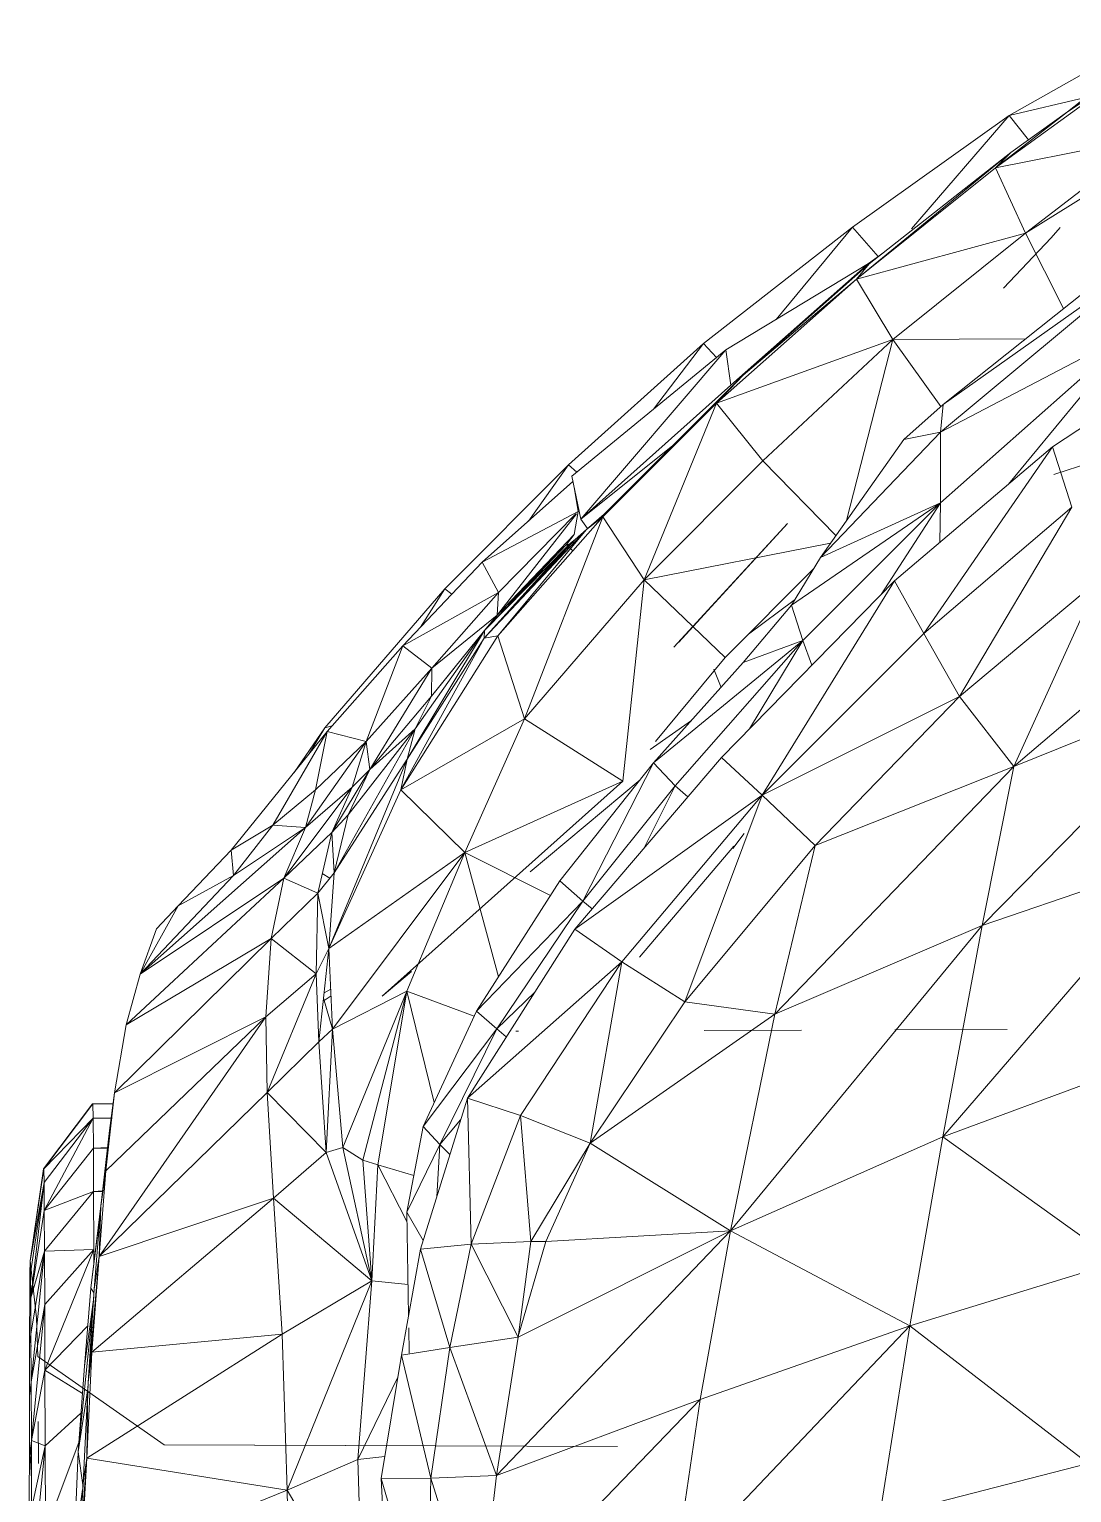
# Model space of a CAD drawing. Header units: inches. Extents: x -10205 to 13964, y -460 to 30702.
# Drawn here: x 90.48 to 106.44, y -300.84 to -278.44 of the extents above; entities that cross this region are included whole.
import ezdxf

# ---------------------------------------------------------------- set-up
doc = ezdxf.new("R2010")
doc.units = ezdxf.units.IN
doc.header["$MEASUREMENT"] = 0
for name, color, linetype, lineweight in [('0-1', 7, 'Continuous', 5), ('0-2', 8, 'Continuous', 9), ('G-IMPT-2', 254, 'Continuous', 9), ('G-IMPT-4', 53, 'Continuous', 9), ('G-IMPT-5', 50, 'Continuous', 9), ('G-IMPT-6', 7, 'Continuous', 9)]:
    doc.layers.add(name, color=color, linetype=linetype, lineweight=lineweight)

# ---------------------------------------------------------------- blocks, each defined once
blk = doc.blocks.new('Land_Rover_Evoque_-_SUV_Car_Vehicle_Automobile_13067 - Land Rover EVOQUE_dwg-1230547-SITE PLAN - CAD FILE')
at = {"layer": 'G-IMPT-2'}
for p, q in [((-0.57702, 2.45753), (-0.51766, 2.49105)), ((-0.57702, 2.45753), (-0.54735, 2.46457)), ((-0.63786, 2.41423), (-0.57702, 2.45753)), ((-0.61498, 2.4135), (-0.57702, 2.45753)), ((-0.57702, 2.45753), (-0.56958, 2.44809)), ((-0.69574, 2.36898), (-0.63786, 2.41423)), ((-0.66751, 2.37838), (-0.63786, 2.41423)), ((-0.63786, 2.41423), (-0.62794, 2.40276)), ((-0.56014, 2.32888), (-0.49655, 2.37113)), ((-0.74822, 2.32181), (-0.69574, 2.36898)), ((-0.71522, 2.34344), (-0.69574, 2.36898)), ((-0.69574, 2.36898), (-0.69073, 2.36355)), ((-0.62153, 2.27681), (-0.56014, 2.32888)), ((-0.74822, 2.32181), (-0.79627, 2.2737)), ((-0.76384, 2.29994), (-0.74822, 2.32181)), ((-0.74503, 2.31896), (-0.74822, 2.32181)), ((-0.66313, 2.29914), (-0.70727, 2.25103)), ((-0.66313, 2.29914), (-0.70532, 2.25297)), ((-0.68737, 2.24708), (-0.65317, 2.28133)), ((-0.6888, 2.20816), (-0.62153, 2.27681)), ((-0.79627, 2.2737), (-0.84286, 2.21971)), ((-0.79627, 2.2737), (-0.80577, 2.2588)), ((-0.79357, 2.2716), (-0.79627, 2.2737)), ((-0.66055, 2.26924), (-0.67833, 2.25614)), ((-0.71441, 2.21435), (-0.68737, 2.24708)), ((-0.68896, 2.23541), (-0.69176, 2.24247)), ((-0.85483, 2.20242), (-0.84286, 2.21971)), ((-0.84882, 2.20986), (-0.84286, 2.21971)), ((-0.84009, 2.22046), (-0.84286, 2.21971)), ((-0.70047, 2.22256), (-0.71653, 2.21125)), ((-0.74578, 2.14151), (-0.6888, 2.20816)), ((-0.82063, 2.11553), (-0.72709, 2.199)), ((-0.76313, 2.16374), (-0.72045, 2.19952)), ((-0.67999, 2.17866), (-0.6844, 2.1728)), ((-0.68394, 2.17375), (-0.72069, 2.13059)), ((-0.841, 2.16126), (-0.8439, 2.16316)), ((-0.72069, 2.13059), (-0.70895, 2.1443)), ((-0.78754, 2.07588), (-0.74578, 2.14151)), ((-0.82063, 2.11553), (-0.80926, 2.12506)), ((-0.84059, 2.11822), (-0.84318, 2.1168)), ((-0.84047, 2.11562), (-0.84316, 2.11382)), ((-0.76769, 2.10184), (-0.76871, 2.10186)), ((-0.65776, 2.10227), (-0.69558, 2.10212)), ((-0.57775, 2.10256), (-0.62146, 2.1024)), ((-0.80572, 2.01716), (-0.78754, 2.07588)), ((-0.95215, 2.04837), (-0.93311, 2.07372)), ((-0.93311, 2.07372), (-0.95208, 2.04837)), ((-0.95208, 2.04837), (-0.933, 2.07372)), ((-0.93311, 2.07372), (-0.933, 2.07372)), ((-0.933, 2.07372), (-0.92507, 2.07369)), ((-0.933, 2.07372), (-0.9329, 2.0681)), ((-0.95208, 2.04837), (-0.9329, 2.0681)), ((-0.95198, 2.04304), (-0.9329, 2.0681)), ((-0.95189, 2.03226), (-0.9329, 2.0681)), ((-0.9329, 2.0681), (-0.92569, 2.06827)), ((-0.9329, 2.0681), (-0.93281, 2.0564)), ((-0.9329, 2.0681), (-0.92571, 2.06807)), ((-0.93383, 2.00205), (-0.92652, 2.06174)), ((-0.92911, 2.04003), (-0.92652, 2.06174)), ((-0.92652, 2.06174), (-0.92887, 2.04175)), ((-0.95189, 2.03226), (-0.93281, 2.0564)), ((-0.93281, 2.0564), (-0.92712, 2.0567)), ((-0.93281, 2.0564), (-0.93272, 2.03955)), ((-0.93281, 2.0564), (-0.92716, 2.05638)), ((-0.95215, 2.04837), (-0.95741, 2.01272)), ((-0.95215, 2.04837), (-0.95733, 2.01272)), ((-0.95733, 2.01272), (-0.95208, 2.04837)), ((-0.95208, 2.04837), (-0.95198, 2.04304)), ((-0.95733, 2.01272), (-0.95198, 2.04304)), ((-0.95198, 2.04304), (-0.95725, 2.00785)), ((-0.95198, 2.04304), (-0.95716, 1.99835)), ((-0.95198, 2.04304), (-0.95189, 2.03226)), ((-0.95189, 2.03226), (-0.93272, 2.03955)), ((-0.9518, 2.01641), (-0.93272, 2.03955)), ((-0.93272, 2.03955), (-0.92914, 2.03983)), ((-0.93272, 2.03955), (-0.93262, 2.01706)), ((-0.93272, 2.03955), (-0.92918, 2.03954)), ((-0.95716, 1.99835), (-0.95189, 2.03226)), ((-0.95189, 2.03226), (-0.9518, 2.01641)), ((-0.93383, 2.00205), (-0.93027, 2.02998)), ((-0.95747, 2.00781), (-0.95741, 2.01272)), ((-0.95683, 2.01611), (-0.95741, 2.01272)), ((-0.95499, 1.99049), (-0.95733, 2.01272)), ((-0.95733, 2.01272), (-0.95725, 2.00785)), ((-0.95716, 1.99835), (-0.9518, 2.01641)), ((-0.9518, 2.01641), (-0.95709, 1.98418)), ((-0.9518, 2.01641), (-0.957, 1.96561)), ((-0.9518, 2.01641), (-0.93262, 2.01706)), ((-0.9518, 2.01641), (-0.95173, 1.99565)), ((-0.93262, 2.01706), (-0.95173, 1.99565)), ((-0.93262, 2.01706), (-0.95163, 1.97024)), ((-0.93262, 2.01706), (-0.9326, 2.0118)), ((-0.8131, 1.97609), (-0.80572, 2.01716)), ((-0.95747, 2.00781), (-0.95755, 1.9983)), ((-0.95747, 2.00781), (-0.95722, 2.00446)), ((-0.95725, 2.00785), (-0.95716, 1.99835)), ((-0.93383, 2.00205), (-0.93629, 1.97174)), ((-0.93383, 2.00205), (-0.93246, 2.00006)), ((-0.95755, 1.9983), (-0.95761, 1.9841)), ((-0.95714, 1.99459), (-0.95755, 1.9983)), ((-0.95755, 1.9983), (-0.95713, 1.99191)), ((-0.95716, 1.99835), (-0.95709, 1.98418)), ((-0.95173, 1.99565), (-0.957, 1.96561)), ((-0.95173, 1.99565), (-0.95692, 1.9429)), ((-0.95173, 1.99565), (-0.95163, 1.97024)), ((-0.93877, 1.93847), (-0.93277, 1.99705)), ((-0.93629, 1.97174), (-0.93267, 1.99851)), ((-0.95761, 1.9841), (-0.95766, 1.96554)), ((-0.95761, 1.9841), (-0.95706, 1.97943)), ((-0.95709, 1.98418), (-0.957, 1.96561)), ((-0.95163, 1.97024), (-0.93502, 1.98738)), ((-0.821, 1.92815), (-0.8131, 1.97609)), ((-0.95163, 1.97024), (-0.95692, 1.9429)), ((-0.95163, 1.97024), (-0.93708, 1.96113)), ((-0.95163, 1.97024), (-0.95155, 1.9408)), ((-0.93629, 1.97174), (-0.93877, 1.93847)), ((-0.93448, 1.97018), (-0.93467, 1.96733)), ((-0.95771, 1.94282), (-0.95766, 1.96554)), ((-0.95698, 1.96009), (-0.95766, 1.96554)), ((-0.957, 1.96561), (-0.95692, 1.9429)), ((-0.93877, 1.93847), (-0.93491, 1.96386)), ((-0.93765, 1.95347), (-0.95155, 1.9408)), ((-0.95771, 1.94282), (-0.95775, 1.91629)), ((-0.95691, 1.93695), (-0.95771, 1.94282)), ((-0.95771, 1.94282), (-0.95688, 1.92789)), ((-0.95692, 1.9429), (-0.95684, 1.91638)), ((-0.95155, 1.9408), (-0.95692, 1.9429)), ((-0.95155, 1.9408), (-0.95684, 1.91638)), ((-0.95155, 1.9408), (-0.95678, 1.88658)), ((-0.95155, 1.9408), (-0.95146, 1.90756)), ((-0.9385, 1.94207), (-0.95146, 1.90756)), ((-0.93877, 1.93847), (-0.94023, 1.90227)), ((-0.93877, 1.93847), (-0.93686, 1.92473)), ((-0.81754, 1.86267), (-0.821, 1.92815)), ((-0.94023, 1.90227), (-0.937, 1.92379))]:
    blk.add_line(p, q, dxfattribs=at)
at = {"layer": 'G-IMPT-4'}
for p, q in [((-0.52793, 2.47664), (-0.58239, 2.43726)), ((-0.55435, 2.45896), (-0.52793, 2.47664)), ((-0.54454, 2.46682), (-0.55435, 2.45896)), ((-0.55435, 2.45896), (-0.58239, 2.43726)), ((-0.55435, 2.45896), (-0.57644, 2.44319)), ((-0.58239, 2.43726), (-0.52209, 2.44924)), ((-0.57067, 2.41188), (-0.52209, 2.44924)), ((-0.57644, 2.44319), (-0.63634, 2.394)), ((-0.57644, 2.44319), (-0.63138, 2.39993)), ((-0.57644, 2.44319), (-0.58239, 2.43726)), ((-0.57067, 2.41188), (-0.52013, 2.4434)), ((-0.58239, 2.43726), (-0.63634, 2.394)), ((-0.58239, 2.43726), (-0.57067, 2.41188)), ((-0.63634, 2.394), (-0.57067, 2.41188)), ((-0.62217, 2.37056), (-0.57067, 2.41188)), ((-0.57067, 2.41188), (-0.55591, 2.38259)), ((-0.55721, 2.41403), (-0.56066, 2.41006)), ((-0.56066, 2.41006), (-0.57927, 2.39046)), ((-0.63138, 2.39993), (-0.68043, 2.35669)), ((-0.63138, 2.39993), (-0.63634, 2.394)), ((-0.63163, 2.40007), (-0.62614, 2.40408)), ((-0.63634, 2.394), (-0.69078, 2.34585)), ((-0.68043, 2.35669), (-0.63634, 2.394)), ((-0.63634, 2.394), (-0.62217, 2.37056)), ((-0.69078, 2.34585), (-0.62217, 2.37056)), ((-0.62217, 2.37056), (-0.67271, 2.32339)), ((-0.62217, 2.37056), (-0.64019, 2.30031)), ((-0.62217, 2.37056), (-0.57072, 2.37081)), ((-0.62217, 2.37056), (-0.60357, 2.34459)), ((-0.49655, 2.37113), (-0.56014, 2.32888)), ((-0.68043, 2.35669), (-0.73439, 2.30266)), ((-0.68043, 2.35669), (-0.69078, 2.34585)), ((-0.69078, 2.34585), (-0.73493, 2.30165)), ((-0.73439, 2.30266), (-0.69078, 2.34585)), ((-0.69078, 2.34585), (-0.71879, 2.27725)), ((-0.69078, 2.34585), (-0.67271, 2.32339)), ((-0.56014, 2.32888), (-0.62153, 2.27681)), ((-0.6102, 2.25632), (-0.56014, 2.32888)), ((-0.55273, 2.30539), (-0.56014, 2.32888)), ((-0.52586, 2.32902), (-0.55972, 2.31813)), ((-0.52586, 2.32902), (-0.55972, 2.31813)), ((-0.67271, 2.32339), (-0.71879, 2.27725)), ((-0.67271, 2.32339), (-0.64436, 2.29442)), ((-0.74649, 2.31539), (-0.78174, 2.28401)), ((-0.74449, 2.30369), (-0.74603, 2.31312)), ((-0.74449, 2.30369), (-0.78174, 2.28401)), ((-0.74517, 2.30282), (-0.77593, 2.26344)), ((-0.74535, 2.30282), (-0.77539, 2.27228)), ((-0.74601, 2.29486), (-0.74449, 2.30369)), ((-0.73439, 2.30266), (-0.74124, 2.29677)), ((-0.73439, 2.30266), (-0.73493, 2.30165)), ((-0.55273, 2.30539), (-0.6102, 2.25632)), ((-0.59639, 2.2319), (-0.55273, 2.30539)), ((-0.74124, 2.29677), (-0.78097, 2.25454)), ((-0.73493, 2.30165), (-0.77563, 2.25551)), ((-0.74124, 2.29677), (-0.77563, 2.25551)), ((-0.73493, 2.30165), (-0.76539, 2.22325)), ((-0.74565, 2.29281), (-0.74124, 2.29677)), ((-0.74124, 2.29677), (-0.73493, 2.30165)), ((-0.73493, 2.30165), (-0.71879, 2.27725)), ((-0.74565, 2.29281), (-0.78097, 2.25454)), ((-0.74601, 2.29486), (-0.77593, 2.26344)), ((-0.74903, 2.2909), (-0.74601, 2.29486)), ((-0.74809, 2.29087), (-0.74565, 2.29281)), ((-0.71879, 2.27725), (-0.64647, 2.29144)), ((-0.74809, 2.29087), (-0.78097, 2.25454)), ((-0.74903, 2.2909), (-0.78092, 2.25753)), ((-0.74855, 2.29041), (-0.78092, 2.25753)), ((-0.74903, 2.2909), (-0.77593, 2.26344)), ((-0.74809, 2.29087), (-0.74903, 2.2909)), ((-0.74903, 2.2909), (-0.7466, 2.28841)), ((-0.81263, 2.25161), (-0.78174, 2.28401)), ((-0.78174, 2.28401), (-0.77539, 2.27228)), ((-0.65317, 2.28133), (-0.68737, 2.24708)), ((-0.57528, 2.20463), (-0.48443, 2.28216)), ((-0.71879, 2.27725), (-0.76539, 2.22325)), ((-0.71879, 2.27725), (-0.72709, 2.199)), ((-0.71879, 2.27725), (-0.68737, 2.24708)), ((-0.62153, 2.27681), (-0.6888, 2.20816)), ((-0.62153, 2.27681), (-0.67305, 2.19355)), ((-0.6102, 2.25632), (-0.62153, 2.27681)), ((-0.59639, 2.2319), (-0.54238, 2.27709)), ((-0.57528, 2.20463), (-0.54238, 2.27709)), ((-0.81263, 2.25161), (-0.77539, 2.27228)), ((-0.80139, 2.24283), (-0.77539, 2.27228)), ((-0.77593, 2.26344), (-0.77539, 2.27228)), ((-0.80139, 2.24283), (-0.77593, 2.26344)), ((-0.78092, 2.25753), (-0.77593, 2.26344)), ((-0.81086, 2.20749), (-0.78092, 2.25753)), ((-0.80787, 2.21928), (-0.78092, 2.25753)), ((-0.80141, 2.23205), (-0.78092, 2.25753)), ((-0.78097, 2.25454), (-0.78092, 2.25753)), ((-0.81263, 2.25161), (-0.84205, 2.21824)), ((-0.82689, 2.21434), (-0.81263, 2.25161)), ((-0.77563, 2.25551), (-0.81338, 2.19567)), ((-0.78097, 2.25454), (-0.81283, 2.19666)), ((-0.81263, 2.25161), (-0.80139, 2.24283)), ((-0.78097, 2.25454), (-0.81086, 2.20749)), ((-0.77563, 2.25551), (-0.78097, 2.25454)), ((-0.77563, 2.25551), (-0.76539, 2.22325)), ((-0.6102, 2.25632), (-0.67305, 2.19355)), ((-0.59639, 2.2319), (-0.6102, 2.25632)), ((-0.68737, 2.24708), (-0.71441, 2.21435)), ((-0.82689, 2.21434), (-0.80139, 2.24283)), ((-0.82544, 2.20359), (-0.80139, 2.24283)), ((-0.80141, 2.23205), (-0.79261, 2.24289)), ((-0.80141, 2.23205), (-0.80139, 2.24283)), ((-0.49475, 2.23717), (-0.58757, 2.14299)), ((-0.57528, 2.20463), (-0.49475, 2.23717)), ((-0.82544, 2.20359), (-0.80141, 2.23205)), ((-0.80787, 2.21928), (-0.80141, 2.23205)), ((-0.59639, 2.2319), (-0.67305, 2.19355)), ((-0.65238, 2.17407), (-0.59639, 2.2319)), ((-0.57528, 2.20463), (-0.59639, 2.2319)), ((-0.81338, 2.19567), (-0.76539, 2.22325)), ((-0.76539, 2.22325), (-0.78847, 2.17128)), ((-0.76539, 2.22325), (-0.72709, 2.199)), ((-0.84205, 2.21824), (-0.87931, 2.17213)), ((-0.84205, 2.21824), (-0.86313, 2.18195)), ((-0.84205, 2.21824), (-0.84649, 2.19569)), ((-0.82689, 2.21434), (-0.84205, 2.21824)), ((-0.8393, 2.16335), (-0.80787, 2.21928)), ((-0.83383, 2.18591), (-0.80787, 2.21928)), ((-0.82544, 2.20359), (-0.80787, 2.21928)), ((-0.81086, 2.20749), (-0.80787, 2.21928)), ((-0.85044, 2.18098), (-0.82689, 2.21434)), ((-0.82689, 2.21434), (-0.84649, 2.19569)), ((-0.8323, 2.19672), (-0.82689, 2.21434)), ((-0.82689, 2.21434), (-0.82544, 2.20359)), ((-0.8413, 2.134), (-0.81086, 2.20749)), ((-0.8393, 2.16335), (-0.81086, 2.20749)), ((-0.81338, 2.19567), (-0.81086, 2.20749)), ((-0.6888, 2.20816), (-0.74578, 2.14151)), ((-0.67305, 2.19355), (-0.6888, 2.20816)), ((-0.84022, 2.17903), (-0.82544, 2.20359)), ((-0.82544, 2.20359), (-0.83383, 2.18591)), ((-0.8323, 2.19672), (-0.82544, 2.20359)), ((-0.6681, 2.10852), (-0.57528, 2.20463)), ((-0.65238, 2.17407), (-0.57528, 2.20463)), ((-0.57528, 2.20463), (-0.58757, 2.14299)), ((-0.86313, 2.18195), (-0.84649, 2.19569)), ((-0.85885, 2.16135), (-0.8323, 2.19672)), ((-0.8323, 2.19672), (-0.85044, 2.18098)), ((-0.85044, 2.18098), (-0.84649, 2.19569)), ((-0.8413, 2.134), (-0.81338, 2.19567)), ((-0.84022, 2.17903), (-0.8323, 2.19672)), ((-0.81338, 2.19567), (-0.78847, 2.17128)), ((-0.78847, 2.17128), (-0.72709, 2.199)), ((-0.67305, 2.19355), (-0.74578, 2.14151)), ((-0.67305, 2.19355), (-0.72757, 2.12884)), ((-0.70298, 2.11328), (-0.67305, 2.19355)), ((-0.65238, 2.17407), (-0.67305, 2.19355)), ((-0.84022, 2.17903), (-0.83383, 2.18591)), ((-0.8393, 2.16335), (-0.83383, 2.18591)), ((-0.85044, 2.18098), (-0.91467, 2.12402)), ((-0.87931, 2.17213), (-0.86313, 2.18195)), ((-0.87837, 2.16231), (-0.86313, 2.18195)), ((-0.85044, 2.18098), (-0.87837, 2.16231)), ((-0.85044, 2.18098), (-0.86313, 2.18195)), ((-0.85885, 2.16135), (-0.85044, 2.18098)), ((-0.85885, 2.16135), (-0.84022, 2.17903)), ((-0.84567, 2.15553), (-0.84022, 2.17903)), ((-0.84022, 2.17903), (-0.8393, 2.16335)), ((-0.89991, 2.15051), (-0.87931, 2.17213)), ((-0.87931, 2.17213), (-0.87837, 2.16231)), ((-0.70298, 2.11328), (-0.65238, 2.17407)), ((-0.6681, 2.10852), (-0.65238, 2.17407)), ((-0.8413, 2.134), (-0.78847, 2.17128)), ((-0.83988, 2.10266), (-0.78847, 2.17128)), ((-0.78847, 2.17128), (-0.81102, 2.11741)), ((-0.78847, 2.17128), (-0.75527, 2.15455)), ((-0.78847, 2.17128), (-0.77545, 2.12303)), ((-0.6028, 2.06083), (-0.50899, 2.16968)), ((-0.58757, 2.14299), (-0.50899, 2.16968)), ((-0.92013, 2.1044), (-0.85885, 2.16135)), ((-0.91467, 2.12402), (-0.87837, 2.16231)), ((-0.85885, 2.16135), (-0.91467, 2.12402)), ((-0.89991, 2.15051), (-0.87837, 2.16231)), ((-0.8638, 2.13785), (-0.85885, 2.16135)), ((-0.84567, 2.15553), (-0.85885, 2.16135)), ((-0.84567, 2.15553), (-0.8393, 2.16335)), ((-0.8413, 2.134), (-0.8393, 2.16335)), ((-0.8638, 2.13785), (-0.84567, 2.15553)), ((-0.84621, 2.1242), (-0.84567, 2.15553)), ((-0.84567, 2.15553), (-0.8413, 2.134)), ((-0.89991, 2.15051), (-0.91467, 2.12402)), ((-0.90825, 2.14165), (-0.89991, 2.15051)), ((-0.92458, 2.07795), (-0.8638, 2.13785)), ((-0.8638, 2.13785), (-0.92013, 2.1044)), ((-0.90825, 2.14165), (-0.91467, 2.12402)), ((-0.86582, 2.10748), (-0.8638, 2.13785)), ((-0.8638, 2.13785), (-0.84621, 2.1242)), ((-0.78754, 2.07588), (-0.74578, 2.14151)), ((-0.74578, 2.14151), (-0.72757, 2.12884)), ((-0.68531, 2.02438), (-0.58757, 2.14299)), ((-0.6681, 2.10852), (-0.58757, 2.14299)), ((-0.58757, 2.14299), (-0.6028, 2.06083)), ((-0.84621, 2.1242), (-0.8413, 2.134)), ((-0.84525, 2.09777), (-0.8413, 2.134)), ((-0.8413, 2.134), (-0.83988, 2.10266)), ((-0.78754, 2.07588), (-0.72757, 2.12884)), ((-0.76686, 2.06907), (-0.72757, 2.12884)), ((-0.7398, 2.05838), (-0.72757, 2.12884)), ((-0.70298, 2.11328), (-0.72757, 2.12884)), ((-0.92013, 2.1044), (-0.91467, 2.12402)), ((-0.86582, 2.10748), (-0.84621, 2.1242)), ((-0.86535, 2.07812), (-0.84621, 2.1242)), ((-0.84525, 2.09777), (-0.84621, 2.1242)), ((-0.84525, 2.09777), (-0.84621, 2.1242)), ((-0.83988, 2.10266), (-0.81102, 2.11741)), ((-0.83597, 2.05672), (-0.81102, 2.11741)), ((-0.81102, 2.11741), (-0.82815, 2.05183)), ((-0.81102, 2.11741), (-0.82226, 2.04991)), ((-0.81102, 2.11741), (-0.78494, 2.10766)), ((-0.81102, 2.11741), (-0.80039, 2.07413)), ((-0.84341, 2.11467), (-0.83988, 2.10266)), ((-0.7398, 2.05838), (-0.70298, 2.11328)), ((-0.6681, 2.10852), (-0.70298, 2.11328)), ((-0.93053, 2.0143), (-0.86582, 2.10748)), ((-0.86582, 2.10748), (-0.92805, 2.04758)), ((-0.86582, 2.10748), (-0.92458, 2.07795)), ((-0.92458, 2.07795), (-0.92013, 2.1044)), ((-0.86535, 2.07812), (-0.86582, 2.10748)), ((-0.7398, 2.05838), (-0.6681, 2.10852)), ((-0.68531, 2.02438), (-0.6681, 2.10852)), ((-0.86535, 2.07812), (-0.84525, 2.09777)), ((-0.84525, 2.09777), (-0.83988, 2.10266)), ((-0.84233, 2.05472), (-0.84525, 2.09777)), ((-0.84233, 2.05472), (-0.83988, 2.10266)), ((-0.83988, 2.10266), (-0.83597, 2.05672)), ((-0.6028, 2.06083), (-0.52276, 2.09046)), ((-0.93053, 2.0143), (-0.86535, 2.07812)), ((-0.92458, 2.07795), (-0.92997, 2.03389)), ((-0.92805, 2.04758), (-0.92458, 2.07795)), ((-0.92458, 2.07795), (-0.92652, 2.06329)), ((-0.86291, 2.03703), (-0.86535, 2.07812)), ((-0.84233, 2.05472), (-0.86535, 2.07812)), ((-0.80572, 2.01716), (-0.78754, 2.07588)), ((-0.78603, 2.01915), (-0.78754, 2.07588)), ((-0.78754, 2.07588), (-0.76686, 2.06907)), ((-0.92652, 2.06329), (-0.92571, 2.06808)), ((-0.78603, 2.01915), (-0.76686, 2.06907)), ((-0.7398, 2.05838), (-0.76686, 2.06907)), ((-0.76291, 2.0202), (-0.76686, 2.06907)), ((-0.92997, 2.03389), (-0.92652, 2.06329)), ((-0.7398, 2.05838), (-0.76291, 2.0202)), ((-0.75701, 2.02022), (-0.7398, 2.05838)), ((-0.68531, 2.02438), (-0.7398, 2.05838)), ((-0.68531, 2.02438), (-0.6028, 2.06083)), ((-0.6028, 2.06083), (-0.61559, 1.98745)), ((-0.6028, 2.06083), (-0.53507, 2.01218)), ((-0.86291, 2.03703), (-0.84233, 2.05472)), ((-0.84233, 2.05472), (-0.83597, 2.05672)), ((-0.8247, 2.00493), (-0.84233, 2.05472)), ((-0.8247, 2.00493), (-0.83597, 2.05672)), ((-0.83597, 2.05672), (-0.82815, 2.05183)), ((-0.93053, 2.0143), (-0.92805, 2.04758)), ((-0.92805, 2.04758), (-0.92997, 2.03389)), ((-0.8247, 2.00493), (-0.82815, 2.05183)), ((-0.82815, 2.05183), (-0.82226, 2.04991)), ((-0.8247, 2.00493), (-0.82226, 2.04991)), ((-0.811, 2.02799), (-0.82226, 2.04991)), ((-0.80832, 2.04588), (-0.82226, 2.04991)), ((-0.86291, 2.03703), (-0.93347, 1.97715)), ((-0.86291, 2.03703), (-0.93053, 2.0143)), ((-0.8247, 2.00493), (-0.86291, 2.03703)), ((-0.85949, 1.98424), (-0.86291, 2.03703)), ((-0.93246, 2.00161), (-0.92997, 2.03389)), ((-0.93053, 2.0143), (-0.92997, 2.03389)), ((-0.77619, 1.92926), (-0.68531, 2.02438)), ((-0.68531, 2.02438), (-0.76783, 1.98303)), ((-0.68531, 2.02438), (-0.75701, 2.02022)), ((-0.6971, 1.95886), (-0.68531, 2.02438)), ((-0.68531, 2.02438), (-0.61559, 1.98745)), ((-0.78603, 2.01915), (-0.80572, 2.01716)), ((-0.79439, 1.97907), (-0.78603, 2.01915)), ((-0.76291, 2.0202), (-0.78603, 2.01915)), ((-0.76783, 1.98303), (-0.78603, 2.01915)), ((-0.76783, 1.98303), (-0.76291, 2.0202)), ((-0.76749, 1.9842), (-0.75701, 2.02022)), ((-0.75701, 2.02022), (-0.76291, 2.0202)), ((-0.93053, 2.0143), (-0.93491, 1.9654)), ((-0.93347, 1.97715), (-0.93053, 2.0143)), ((-0.93053, 2.0143), (-0.93246, 2.00161)), ((-0.8131, 1.97609), (-0.80572, 2.01716)), ((-0.79439, 1.97907), (-0.80572, 2.01716)), ((-0.53507, 2.01218), (-0.61559, 1.98745)), ((-0.93491, 1.9654), (-0.93246, 2.00161)), ((-0.8247, 2.00493), (-0.85949, 1.98424)), ((-0.8247, 2.00493), (-0.85751, 1.92363)), ((-0.83008, 1.93548), (-0.8247, 2.00493)), ((-0.8247, 2.00493), (-0.81057, 2.00345)), ((-0.95447, 1.97557), (-0.95499, 1.99049)), ((-0.85949, 1.98424), (-0.93542, 1.93607)), ((-0.85949, 1.98424), (-0.93347, 1.97715)), ((-0.85751, 1.92363), (-0.85949, 1.98424)), ((-0.70696, 1.89138), (-0.61559, 1.98745)), ((-0.6971, 1.95886), (-0.61559, 1.98745)), ((-0.61559, 1.98745), (-0.62742, 1.91315)), ((-0.61559, 1.98745), (-0.54638, 1.93395)), ((-0.79439, 1.97907), (-0.8131, 1.97609)), ((-0.80178, 1.92821), (-0.79439, 1.97907)), ((-0.76783, 1.98303), (-0.79439, 1.97907)), ((-0.77619, 1.92926), (-0.79439, 1.97907)), ((-0.77619, 1.92926), (-0.76783, 1.98303)), ((-0.90538, 1.9412), (-0.95447, 1.97557)), ((-0.93542, 1.93607), (-0.93347, 1.97715)), ((-0.93347, 1.97715), (-0.93491, 1.9654)), ((-0.821, 1.92815), (-0.8131, 1.97609)), ((-0.80178, 1.92821), (-0.8131, 1.97609)), ((-0.83008, 1.93548), (-0.81452, 1.96752)), ((-0.93686, 1.92628), (-0.93491, 1.9654)), ((-0.93542, 1.93607), (-0.93493, 1.96386)), ((-0.6971, 1.95886), (-0.7831, 1.86959)), ((-0.6971, 1.95886), (-0.77619, 1.92926)), ((-0.6971, 1.95886), (-0.70696, 1.89138)), ((-0.95427, 1.95032), (-0.9542, 1.93394)), ((-0.72922, 1.94054), (-0.90544, 1.94117)), ((-0.90538, 1.9412), (-0.72922, 1.94054)), ((-0.93542, 1.93607), (-0.9393, 1.88326)), ((-0.93787, 1.89105), (-0.93542, 1.93607)), ((-0.93542, 1.93607), (-0.93686, 1.92628)), ((-0.85751, 1.92363), (-0.93542, 1.93607)), ((-0.83008, 1.93548), (-0.85751, 1.92363)), ((-0.83008, 1.93548), (-0.81959, 1.93669)), ((-0.82809, 1.8739), (-0.83008, 1.93548)), ((-0.62742, 1.91315), (-0.54638, 1.93395)), ((-0.80178, 1.92821), (-0.821, 1.92815)), ((-0.81754, 1.86267), (-0.821, 1.92815)), ((-0.80276, 1.86564), (-0.821, 1.92815)), ((-0.80276, 1.86564), (-0.80178, 1.92821)), ((-0.77619, 1.92926), (-0.80178, 1.92821)), ((-0.7831, 1.86959), (-0.80178, 1.92821)), ((-0.77619, 1.92926), (-0.7831, 1.86959)), ((-0.9393, 1.88326), (-0.93686, 1.92628)), ((-0.85751, 1.92363), (-0.93787, 1.89105)), ((-0.82809, 1.8739), (-0.85751, 1.92363)), ((-0.85652, 1.86692), (-0.85751, 1.92363))]:
    blk.add_line(p, q, dxfattribs=at)
at = {"layer": 'G-IMPT-5'}
for p, q in [((-0.74691, 2.31742), (-0.74351, 2.30077)), ((-0.74351, 2.30077), (-0.7408, 2.29715))]:
    blk.add_line(p, q, dxfattribs=at)
at = {"layer": 'G-IMPT-6'}
for p, q in [((-0.60274, 2.34533), (-0.51971, 2.41139)), ((-0.68707, 2.36655), (-0.63163, 2.40008)), ((-0.68515, 2.35287), (-0.63163, 2.40008)), ((-0.52314, 2.4016), (-0.60369, 2.33457)), ((-0.52314, 2.4016), (-0.60274, 2.34533)), ((-0.528, 2.37423), (-0.60369, 2.33457)), ((-0.528, 2.37423), (-0.60365, 2.30717)), ((-0.528, 2.37423), (-0.57731, 2.31432)), ((-0.68707, 2.36655), (-0.74691, 2.31742)), ((-0.74351, 2.30077), (-0.68707, 2.36655)), ((-0.68515, 2.35287), (-0.68707, 2.36655)), ((-0.74351, 2.30077), (-0.68515, 2.35287)), ((-0.60274, 2.34533), (-0.61795, 2.33172)), ((-0.60369, 2.33457), (-0.60274, 2.34533)), ((-0.60369, 2.33457), (-0.65037, 2.28594)), ((-0.61795, 2.33172), (-0.65037, 2.28594)), ((-0.60369, 2.33457), (-0.61795, 2.33172)), ((-0.60369, 2.33457), (-0.60365, 2.30717)), ((-0.70771, 2.32938), (-0.74351, 2.30077)), ((-0.74351, 2.30077), (-0.74691, 2.31742)), ((-0.60365, 2.30717), (-0.66166, 2.26742)), ((-0.60365, 2.30717), (-0.65723, 2.2537)), ((-0.60365, 2.30717), (-0.65037, 2.28594)), ((-0.60365, 2.30717), (-0.62674, 2.2715)), ((-0.60365, 2.30717), (-0.60394, 2.29173)), ((-0.7408, 2.29715), (-0.74351, 2.30077)), ((-0.65037, 2.28594), (-0.66166, 2.26742)), ((-0.66166, 2.26742), (-0.68034, 2.24503)), ((-0.65723, 2.2537), (-0.66166, 2.26742)), ((-0.65723, 2.2537), (-0.71522, 2.2061)), ((-0.65723, 2.2537), (-0.70685, 2.19724)), ((-0.65723, 2.2537), (-0.68034, 2.24503)), ((-0.65723, 2.2537), (-0.67792, 2.21927)), ((-0.65365, 2.24404), (-0.65723, 2.2537)), ((-0.68034, 2.24503), (-0.71522, 2.2061)), ((-0.71522, 2.2061), (-0.75157, 2.16033)), ((-0.71522, 2.2061), (-0.74272, 2.15244)), ((-0.71522, 2.2061), (-0.70685, 2.19724)), ((-0.70685, 2.19724), (-0.74272, 2.15244)), ((-0.70685, 2.19724), (-0.71878, 2.17309)), ((-0.70182, 2.19293), (-0.70685, 2.19724)), ((-0.75157, 2.16033), (-0.78401, 2.10966)), ((-0.74272, 2.15244), (-0.75157, 2.16033)), ((-0.74272, 2.15244), (-0.78401, 2.10966)), ((-0.74272, 2.15244), (-0.77613, 2.10275)), ((-0.73899, 2.14946), (-0.74272, 2.15244)), ((-0.76134, 2.11706), (-0.77613, 2.10275)), ((-0.78401, 2.10966), (-0.80468, 2.06482)), ((-0.78401, 2.10966), (-0.77613, 2.10275)), ((-0.77613, 2.10275), (-0.80468, 2.06482)), ((-0.79827, 2.05792), (-0.77613, 2.10275)), ((-0.77242, 2.09964), (-0.77613, 2.10275)), ((-0.81107, 2.03161), (-0.80468, 2.06482)), ((-0.79827, 2.05792), (-0.80468, 2.06482)), ((-0.79827, 2.05792), (-0.79015, 2.06746)), ((-0.81107, 2.03161), (-0.79827, 2.05792)), ((-0.79941, 2.03752), (-0.79827, 2.05792)), ((-0.79827, 2.05792), (-0.79432, 2.05397)), ((-0.81107, 2.03161), (-0.81035, 1.9914)), ((-0.81107, 2.03161), (-0.80465, 2.02062)), ((-0.81027, 1.9866), (-0.81009, 1.97685))]:
    blk.add_line(p, q, dxfattribs=at)
blk = doc.blocks.new('Land_Rover_Evoque_-_SUV_Car_Vehicle_Automobile_13067 - Land_Rover_Evoque_-_SUV_Car_Vehicle_Automobile_13067-1230553-SITE PLAN - CAD FILE')
at = {"xscale": 39.40029010366786, "yscale": 39.40029010366786, "zscale": 39.40029010366786, "rotation": 180}
blk.add_blockref('Land_Rover_Evoque_-_SUV_Car_Vehicle_Automobile_13067 - Land Rover EVOQUE_dwg-1230547-SITE PLAN - CAD FILE', (-0.026, 10.27), dxfattribs=at)
blk = doc.blocks.new('1750 Ox - 2nd Phase_rvt-1-SITE PLAN - CAD FILE')
at = {"layer": '0-2', "rotation": 180}
blk.add_blockref('Land_Rover_Evoque_-_SUV_Car_Vehicle_Automobile_13067 - Land_Rover_Evoque_-_SUV_Car_Vehicle_Automobile_13067-1230553-SITE PLAN - CAD FILE', (128.187, -366.318), dxfattribs=at)

msp = doc.modelspace()

# ---------------------------------------------------------------- block references
at = {"layer": '0-1'}
msp.add_blockref('1750 Ox - 2nd Phase_rvt-1-SITE PLAN - CAD FILE', (0, 0), dxfattribs=at)

doc.saveas('drawing.dxf')
